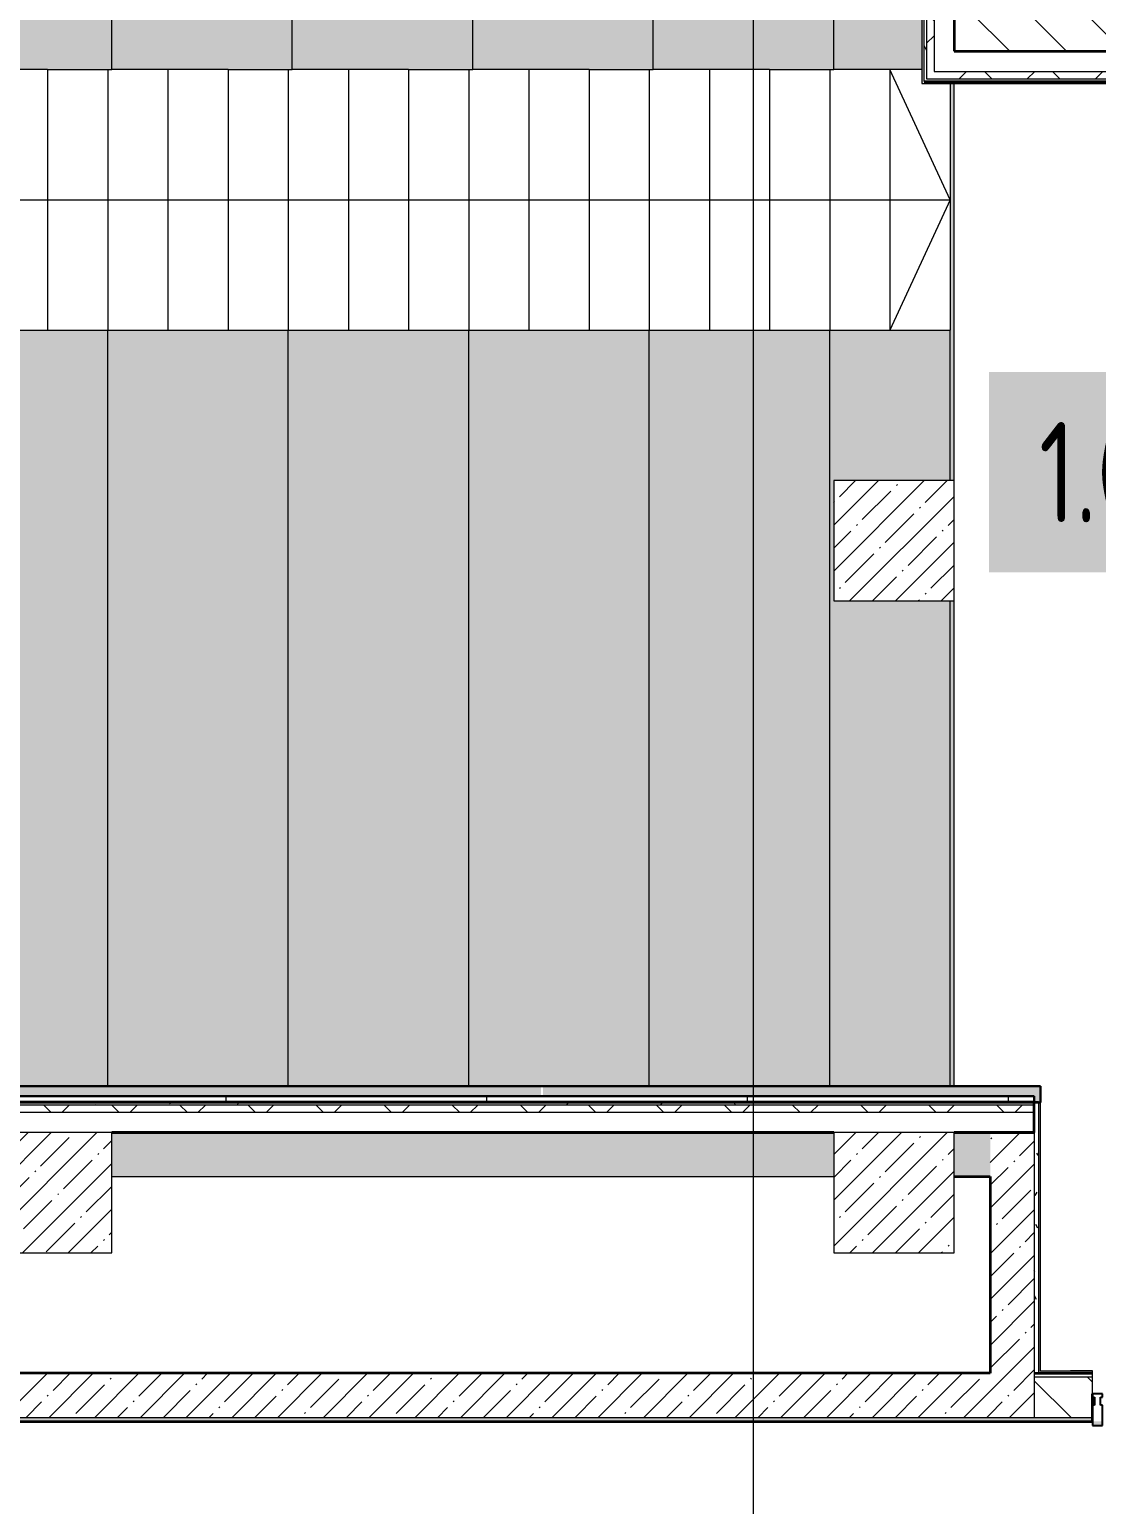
# Model space of a CAD drawing. Header units: millimetres. Extents: x 3914 to 443608, y -156176 to 78197.
# Drawn here: x 200964 to 206284, y -132632 to -125279 of the extents above; entities that cross this region are included whole.
import ezdxf

# ---------------------------------------------------------------- set-up
doc = ezdxf.new("R2010")
doc.units = ezdxf.units.MM
doc.linetypes.add('Осевая', pattern=[6350, 1270, -952.5, 3175, -952.5])
doc.layers.add('A-AREA-PATT-1', color=7, linetype='Continuous', lineweight=5, true_color=0xa5bae0, transparency=1)
doc.layers.add('A-AREA-PATT-2', color=7, linetype='Continuous', lineweight=5, true_color=0xcde0ef, transparency=1)
for name, color, linetype, lineweight in [('A-FLOR', 7, 'Continuous', 9), ('A-GLAZ-CWMG', 7, 'Continuous', 9), ('A-GLAZ-CWMG-1', 7, 'Continuous', 25), ('A-WALL', 7, 'Continuous', 5), ('A-WALL-1', 7, 'Continuous', 35), ('A-WALL-2', 7, 'Continuous', 30), ('A-WALL-PATT', 7, 'Continuous', 5), ('I-WALL', 7, 'Continuous', 5), ('S-COLS', 7, 'Continuous', 9), ('S-COLS-1', 7, 'Continuous', 5), ('S-STRS', 7, 'Continuous', 9), ('S-STRS-ANNO', 7, 'Continuous', 5), ('Оси', 7, 'Continuous', 9), ('Оси-2', 7, 'Осевая', 9)]:
    doc.layers.add(name, color=color, linetype=linetype, lineweight=lineweight)
doc.layers.add('A-WALL-FNSH-1', color=9, linetype='Continuous', lineweight=5, true_color=0x808080)
doc.layers.add('S-STRS-1', color=7, linetype='Continuous', lineweight=9, true_color=0xeef6ff)
doc.styles.add('СПДС', font='ГОСТ тип А.ttf', dxfattribs={"width": 0.9})
pattern_1 = [(45, (174964.42, -145977.62), (-114.04925, 114.04925), []), (45, (175078.47, -145977.62), (-114.04925, 114.04925), [201.612, -40.322, 6.706, -33.617])]
pattern_2 = [(135, (174964.42, -145977.62), (-141.4214, -141.4214), [])]
pattern_3 = [(0, (174964.42, -145977.62), (243.84, 60.96), [20.117, -162.763, 20.117, -162.763, -975.36]), (0, (174964.42, -145977.62), (243.84, 60.96), [-365.76, 20.117, -345.643, 20.117, -162.763, -426.72]), (0, (174964.42, -145977.62), (243.84, 60.96), [-914.4, 20.117, -101.803, 20.117, -284.683]), (120, (175055.86, -145947.14), (-174.71291, 180.69163), [20.117, -162.763, 20.117, -162.763, -975.36]), (120, (175055.86, -145947.14), (-174.71291, 180.69163), [-365.76, 20.117, -345.643, 20.117, -162.763, -426.72]), (120, (175055.86, -145947.14), (-174.71291, 180.69163), [-914.4, 20.117, -101.803, 20.117, -284.683]), (240, (175086.34, -145825.22), (-69.12709, -241.65163), [20.117, -162.763, 20.117, -162.763, -975.36]), (240, (175086.34, -145825.22), (-69.12709, -241.65163), [-365.76, 20.117, -345.643, 20.117, -162.763, -426.72]), (240, (175086.34, -145825.22), (-69.12709, -241.65163), [-914.4, 20.117, -101.803, 20.117, -284.683])]
pattern_4 = [(0, (174964.42, -145977.62), (812.8, 203.2), [67.056, -542.544, 67.056, -542.544, -3251.2]), (0, (174964.42, -145977.62), (812.8, 203.2), [-1219.2, 67.056, -1152.144, 67.056, -542.544, -1422.4]), (0, (174964.42, -145977.62), (812.8, 203.2), [-3048, 67.056, -339.344, 67.056, -948.944]), (120, (175269.22, -145876.02), (-582.3764, 602.3054), [67.056, -542.544, 67.056, -542.544, -3251.2]), (120, (175269.22, -145876.02), (-582.3764, 602.3054), [-1219.2, 67.056, -1152.144, 67.056, -542.544, -1422.4]), (120, (175269.22, -145876.02), (-582.3764, 602.3054), [-3048, 67.056, -339.344, 67.056, -948.944]), (240, (175370.82, -145469.62), (-230.4236, -805.5054), [67.056, -542.544, 67.056, -542.544, -3251.2]), (240, (175370.82, -145469.62), (-230.4236, -805.5054), [-1219.2, 67.056, -1152.144, 67.056, -542.544, -1422.4]), (240, (175370.82, -145469.62), (-230.4236, -805.5054), [-3048, 67.056, -339.344, 67.056, -948.944])]
pattern_5 = [(135, (174964.42, -145977.62), (-169.7056, -169.7056), []), (225, (174964.42, -145977.62), (169.7056, -169.7056), [])]

# ---------------------------------------------------------------- blocks, each defined once
blk = doc.blocks.new('BSC_Колонна _Прямоугольная - 600х600-V298-Объем проектирования 2 этажа')
at = {"layer": 'S-COLS-1'}
h = blk.add_hatch(dxfattribs=at)
h.set_pattern_fill('FP_30', color=256, style=0, pattern_type=2)
h.set_pattern_definition([(45, (-26110, -14900), (-114.04925, 114.04925), []), (45, (-25995.95, -14900), (-114.04925, 114.04925), [201.613, -40.323, 6.706, -33.617])])
h.paths.add_polyline_path([(-300, -300), (300, -300), (300, 300), (-300, 300), (-300, 80)])
for p, q in [((300, 300), (-300, 300)), ((-300, 300), (-300, -300)), ((300, -300), (300, 300)), ((-300, -300), (300, -300))]:
    blk.add_line(p, q, dxfattribs=at)
blk = doc.blocks.new('BSC_Колонна _Прямоугольная - 600х600-V358-Объем проектирования 2 этажа')
at = {"layer": 'S-COLS-1'}
h = blk.add_hatch(dxfattribs=at)
h.set_pattern_fill('FP_104', color=256, style=0, pattern_type=2)
h.set_pattern_definition([(45, (-30310, -14900), (-114.04925, 114.04925), []), (45, (-30195.95, -14900), (-114.04925, 114.04925), [201.613, -40.323, 6.706, -33.617])])
h.paths.add_polyline_path([(155.6, -300), (300, -300), (298.7, 300), (-300, 300), (-300, -300), (92.9, -300)])
for p, q in [((300, 300), (-300, 300)), ((-300, 300), (-300, -300)), ((300, -300), (300, 300)), ((-300, -300), (300, -300))]:
    blk.add_line(p, q, dxfattribs=at)
blk = doc.blocks.new('Перекрытия 3 - Перекрытия 4-20977624-Объем проектирования 2 этажа')
at = {"layer": 'S-STRS-1'}
for points in [[(21910, 20500), (22810, 20500), (22810, 26270.4), (21910, 26270.4), (21910, 21105.5)], [(23390, 20500), (23710, 20500), (23710, 26270.4), (22810, 26270.4), (22810, 20500)], [(24590, 20500), (24610, 20500), (24610, 26270.4), (23710, 26270.4), (23710, 20500), (24290, 20500)], [(25510, 20500), (25510, 26270.4), (24610, 26270.4), (24610, 20500), (25490, 20500)], [(26390, 20500), (26410, 20500), (26410, 26270.4), (25510, 26270.4), (25510, 20500), (26090, 20500)], [(27290, 20500), (27310, 20500), (27310, 26270.4), (26410, 26270.4), (26410, 20500), (26990, 20500)], [(28190, 20500), (28210, 20500), (28210, 26270.4), (27310, 26270.4), (27310, 20500), (27890, 20500)], [(28210, 20500), (29110, 20500), (29110, 26270.4), (28210, 26270.4), (28210, 21105.5)], [(29690, 20500), (30010, 20500), (30010, 26270.4), (29110, 26270.4), (29110, 20500)]]:
    blk.add_hatch(color=256, dxfattribs=at).paths.add_polyline_path(points)
h = blk.add_hatch(color=256, dxfattribs=at)
h.paths.add_polyline_path([(30449, 20500), (30449, 22000), (30010, 22000), (30010, 20500)])
h.paths.add_polyline_path([(30449, 22600), (30449, 26270.4), (30010, 26270.4), (30010, 22600)])
at = {"layer": 'S-STRS'}
for p, q in [((21910, 26270.4), (21910, 20500)), ((22810, 20500), (22810, 26270.4)), ((23710, 20500), (23710, 26270.4)), ((24610, 20500), (24610, 26270.4)), ((25510, 20500), (25510, 26270.4)), ((26410, 20500), (26410, 26270.4)), ((27310, 20500), (27310, 26270.4)), ((28210, 20500), (28210, 26270.4)), ((29110, 20500), (29110, 26270.4)), ((30010, 22600), (30010, 26270.4)), ((30010, 20500), (30010, 22000)), ((22490, 20500), (21910, 20500)), ((23390, 20500), (22810, 20500)), ((24290, 20500), (23710, 20500)), ((25190, 20500), (24610, 20500)), ((26090, 20500), (25510, 20500)), ((26990, 20500), (26410, 20500)), ((27890, 20500), (27310, 20500)), ((28790, 20500), (28210, 20500)), ((29690, 20500), (29110, 20500)), ((30449, 20500), (30010, 20500))]:
    blk.add_line(p, q, dxfattribs=at)
blk = doc.blocks.new('Прямоугольный импост - Импост структурный с накладкой - 160мм Темный-32479277-Объем проектирования 2 этажа')
at = {"layer": 'A-GLAZ-CWMG-1'}
for p, q in [((0, 140), (-50, 140)), ((-50, 140), (-50, 40)), ((0, 40), (0, 140)), ((-50, 40), (-40, 40)), ((-40, 0), (-50, 0)), ((-50, 0), (-50, -17)), ((-40, 40), (-40, 0)), ((-10, 0), (-10, 40)), ((-10, 40), (0, 40)), ((0, 0), (-10, 0)), ((0, -17), (0, 0)), ((-50, -17), (0, -17))]:
    blk.add_line(p, q, dxfattribs=at)
blk = doc.blocks.new('Перекрытия 2 - Перекрытия 4-32990152-Объем проектирования 2 этажа')
at = {"layer": 'S-STRS-1'}
for points in [[(26410, 15410.8), (26410, 19180), (25510, 19180), (25510, 15410.8)], [(27310, 15410.8), (27310, 19180), (26410, 19180), (26410, 15410.8)], [(28210, 15410.8), (28210, 19180), (27310, 19180), (27310, 15410.8)], [(28318.7, 15410.8), (29110, 15410.8), (29110, 19180), (28210, 19180), (28210, 15410.8)], [(29764.2, 15410.8), (30010, 15410.8), (30010, 19180), (29110, 19180), (29110, 15410.8)], [(30010, 15410.8), (30610, 15410.8), (30610, 17830), (30030, 17830), (30030, 18430), (30610, 18430), (30610, 19180), (30010, 19180), (30010, 16983.3)]]:
    blk.add_hatch(color=256, dxfattribs=at).paths.add_polyline_path(points)
at = {"layer": 'S-STRS'}
for p, q in [((25510, 19180), (26110, 19180)), ((26410, 19180), (27010, 19180)), ((26410, 15410.8), (26410, 19180)), ((27310, 19180), (27910, 19180)), ((27310, 15410.8), (27310, 19180)), ((28210, 19180), (28810, 19180)), ((28210, 15410.8), (28210, 19180)), ((29110, 19180), (29710, 19180)), ((29110, 15410.8), (29110, 19180)), ((30010, 19180), (30610, 19180)), ((30010, 15410.8), (30010, 19180)), ((30610, 18430), (30610, 19180)), ((30610, 15410.8), (30610, 17830))]:
    blk.add_line(p, q, dxfattribs=at)
blk = doc.blocks.new('Стены наклон_ амфитеатр - Стены наклон_ амфитеатр-32992696-Объем проектирования 2 этажа')
at = {"layer": 'A-WALL-PATT'}
h = blk.add_hatch(dxfattribs=at)
h.set_pattern_fill('FP_220', color=256, style=0, pattern_type=2)
h.set_pattern_definition([(0, (26444.5, 15393.4), (0, 246.1), []), (90, (26444.5, 15393.4), (-1300, 8e-14), [])])
h.paths.add_polyline_path([(28298.7, 15353.9), (31010, 15353.9), (31010, 15380.7), (21879, 15380.7), (21879, 15353.9), (28190, 15353.9)])
h = blk.add_hatch(dxfattribs=at)
h.set_pattern_fill('FP_219', color=256, style=0, pattern_type=2)
h.set_pattern_definition([(180, (26444.5, 15352), (-4e-13, -3050), []), (270, (26444.5, 15352), (1300, 8e-14), [])])
h.paths.add_polyline_path([(21879, 15350), (31010, 15350), (31010, 15353.9), (21879, 15353.9)])
at = {"layer": 'A-WALL'}
blk.add_line((31010, 15353.9), (21879, 15353.9), dxfattribs=at)
at = {"layer": 'A-WALL-2'}
for p, q in [((31041, 15430.8), (21879, 15430.8)), ((21879, 15380.7), (31010, 15380.7)), ((31010, 15380.7), (31010, 15350)), ((31041, 15350), (31041, 15430.8)), ((31010, 15350), (31041, 15350))]:
    blk.add_line(p, q, dxfattribs=at)
blk = doc.blocks.new('BSC_Колонна _Прямоугольная - 600х600-V510-Объем проектирования 2 этажа')
at = {"layer": 'S-COLS-1'}
h = blk.add_hatch(dxfattribs=at)
h.set_pattern_fill('FP_147', color=256, style=0, pattern_type=2)
h.set_pattern_definition([(45, (-30310, -18150), (-114.04925, 114.04925), []), (45, (-30195.95, -18150), (-114.04925, 114.04925), [201.613, -40.323, 6.706, -33.617])])
h.paths.add_polyline_path([(-300, -300), (300, -300), (300, 300), (-300, 300)])
for p, q in [((300, 300), (-300, 300)), ((-300, 300), (-300, -300)), ((300, -300), (300, 300)), ((-300, -300), (300, -300))]:
    blk.add_line(p, q, dxfattribs=at)

msp = doc.modelspace()

# ---------------------------------------------------------------- hatches: boundary and pattern name
at = {"layer": 'A-AREA-PATT-1'}
h = msp.add_hatch(color=256, dxfattribs=at)
h.paths.add_polyline_path([(197080.5, -132217.6), (197533.9, -132217.6), (197533.9, -131977.6), (195194.9, -131977.6), (195194.9, -132217.6), (196853.9, -132217.6)])
h.paths.add_polyline_path([(196848.9, -130997.6), (196853.9, -130997.6), (196853.9, -130887.6), (196848.9, -130887.6), (196848.9, -130627.6), (196843.4, -130627.6), (196843.4, -130597), (203514.4, -130597), (203514.4, -130546.8), (196854.4, -130546.8), (196854.4, -125477.6), (196874.4, -125477.6), (196874.4, -119707.2), (203514.4, -119707.2), (203514.4, -119632.1), (196848.9, -119632.1), (196848.9, -119123.1), (195179.9, -119123.1), (195179.9, -119495.9), (193700.2, -119495.9), (193700.2, -119703.1), (193049.2, -119703.1), (193047.6, -119498.1), (189744.9, -119498.1), (189744.4, -121318.1), (188674.4, -121318.1), (188674.7, -123751.1), (189299.9, -123751.1), (189299.9, -124403.1), (188674.4, -124403.1), (188674.7, -127493.1), (189299.9, -127493.1), (189299.9, -128151.1), (188674.4, -128151.1), (188676.2, -130752.1), (195194.9, -130752.1), (195194.9, -130774.2), (196843.4, -130776), (196843.4, -130777.6), (195194.9, -130777.6), (195194.9, -130997.6), (196035.8, -130997.6)])
h = msp.add_hatch(color=256, dxfattribs=at)
h.paths.add_polyline_path([(207948.9, -131972.1), (207948.9, -127502.1), (208218.9, -127502.1), (208218.9, -127107.6), (208213.4, -127107.6), (208213.4, -127496.6), (207943.4, -127498.6), (207943.4, -131966.6), (207664.4, -131966.6), (207664.4, -131972.1), (207946.5, -131972.1)])
h.paths.add_polyline_path([(206134.9, -131972.1), (206264.4, -131972.1), (206264.4, -131966.6), (206005.4, -131966.6), (206005.4, -130546.8), (205574.4, -130546.8), (205574.4, -128127.6), (205554.4, -128127.6), (205554.4, -130546.8), (203524.4, -130546.8), (203524.4, -130597), (205974.4, -130597), (205974.4, -130622.1), (205999.9, -130622.2), (205999.9, -131972.1), (206005.4, -131972.1)])
h.paths.add_polyline_path([(205554.4, -127527.6), (205574.4, -127527.6), (205574.4, -125548.6), (208213.4, -125548.6), (208213.4, -125707.6), (208218.9, -125707.6), (208218.9, -125543.1), (205418.9, -125543.1), (205418.9, -123977.6), (205413.4, -123977.6), (205413.4, -125548.6), (205554.4, -125548.6), (205554.4, -127502.1)])
h.paths.add_polyline_path([(205418.9, -123377.6), (205418.9, -119632.1), (203524.4, -119632.1), (203524.4, -119707.2), (205413.4, -119707.2), (205413.4, -123377.6)])
at = {"layer": 'A-AREA-PATT-2'}
h = msp.add_hatch(color=256, dxfattribs=at)
h.paths.add_polyline_path([(213480.4, -138057.1), (213483.9, -138056.6), (213481.8, -138046.6), (213473.9, -138046.6), (213473.9, -138057.1)])
h.paths.add_polyline_path([(195214.4, -138057.1), (195214.4, -137447.2), (195184.4, -137447.2), (195184.4, -138057.1), (195209.4, -138057.1)])
h.paths.add_polyline_path([(213483.4, -137987.6), (213483.9, -137986.4), (213483.9, -137897.6), (213480.4, -137897.6), (213480.4, -137947.6), (213483.4, -137947.6), (213483.4, -137977.6)])
h.paths.add_polyline_path([(213480.4, -135912.6), (213483.9, -135912.6), (213483.4, -135862.6), (213480.4, -135862.6)])
h.paths.add_polyline_path([(195214.4, -135702.2), (195214.4, -135097.6), (195194.9, -135099.6), (195194.9, -135702.2)])
h.paths.add_polyline_path([(213458.9, -135308.6), (213478.9, -135308.6), (213478.9, -135298.1), (213458.9, -135298.1)])
h.paths.add_polyline_path([(207624.4, -132237.6), (207664.4, -132237.6), (207662.5, -132218.1), (207614.4, -132218.1), (207614.4, -132237.6)])
h.paths.add_polyline_path([(206264.4, -132237.6), (206314.4, -132237.6), (206312.5, -132218.1), (206264.4, -132218.1)])
h.paths.add_polyline_path([(208614.4, -127107.6), (208614.4, -127057.6), (208594.9, -127059.6), (208594.9, -127107.6)])
h.paths.add_polyline_path([(208594.9, -125757.6), (208614.4, -125757.6), (208614.4, -125707.6), (208594.9, -125709.6), (208594.9, -125755.7)])
at = {"layer": 'I-WALL'}
h = msp.add_hatch(dxfattribs=at)
h.set_pattern_fill('FP_196', color=256, style=0, pattern_type=2)
h.set_pattern_definition(pattern_4)
h.paths.add_polyline_path([(205431.3, -125524.6), (205437.4, -125524.6), (205437.4, -124577.6), (205424.4, -124577.6), (205424.4, -125524.6)])
h.paths.add_polyline_path([(205437.4, -122477.6), (205437.4, -119707.2), (205424.4, -119707.2), (205424.4, -122477.6)])
h.paths.add_polyline_path([(205431.3, -119626.5), (205437.4, -119626.5), (205437.4, -119613.6), (205424.4, -119613.6), (205424.5, -119626.5), (205430.4, -119626.5)])
h = msp.add_hatch(dxfattribs=at)
h.set_pattern_fill('FP_197', color=256, style=0, pattern_type=2)
h.set_pattern_definition(pattern_5)
h.paths.add_polyline_path([(205437.4, -125487.6), (205474.4, -125487.6), (205474.4, -124577.6), (205437.4, -124577.6), (205437.4, -125477.6)])
h.paths.add_polyline_path([(205474.4, -122477.6), (205474.4, -119707.2), (205437.4, -119707.2), (205437.4, -122477.6)])
h.paths.add_polyline_path([(205437.4, -119626.5), (205474.4, -119626.5), (205474.4, -119576.6), (205437.4, -119576.6), (205437.4, -119613.6)])
h = msp.add_hatch(dxfattribs=at)
h.set_pattern_fill('FP_23', color=256, style=0, pattern_type=2)
h.set_pattern_definition(pattern_2)
h.paths.add_polyline_path([(205574.4, -125387.6), (208374.4, -125387.6), (208374.4, -125187.6), (205574.4, -125189.2), (205574.4, -125384.9)])
h = msp.add_hatch(dxfattribs=at)
h.set_pattern_fill('FP_197', color=256, style=0, pattern_type=2)
h.set_pattern_definition(pattern_5)
h.paths.add_polyline_path([(208224.4, -125524.6), (208237.4, -125523.8), (208237.4, -125487.6), (205437.4, -125487.6), (205437.4, -125524.6), (207599.5, -125524.6)])
h = msp.add_hatch(dxfattribs=at)
h.set_pattern_fill('FP_196', color=256, style=0, pattern_type=2)
h.set_pattern_definition(pattern_4)
h.paths.add_polyline_path([(208028.5, -125537.6), (208224.4, -125537.6), (208224.4, -125524.6), (205424.4, -125524.6), (205424.4, -125537.6), (207599.5, -125537.6)])
h = msp.add_hatch(dxfattribs=at)
h.set_pattern_fill('FP_196', color=256, style=0, pattern_type=2)
h.set_pattern_definition(pattern_4)
h.paths.add_polyline_path([(203154.4, -130640.6), (205974.4, -130640.6), (205974.4, -130627.6), (196874.4, -130627.6), (196874.4, -130640.6), (202254.4, -130640.6)])
h = msp.add_hatch(dxfattribs=at)
h.set_pattern_fill('FP_197', color=256, style=0, pattern_type=2)
h.set_pattern_definition(pattern_5)
h.paths.add_polyline_path([(204708.6, -130677.6), (205974.4, -130677.6), (205974.4, -130640.6), (196874.4, -130640.6), (196874.4, -130677.6), (204054.4, -130677.6)])
h = msp.add_hatch(dxfattribs=at)
h.set_pattern_fill('FP_191', color=256, style=0, pattern_type=2)
h.set_pattern_definition(pattern_3)
h.paths.add_polyline_path([(205994.4, -131977.6), (205994.4, -130627.6), (205974.4, -130627.6), (205974.4, -131977.6)])
h = msp.add_hatch(dxfattribs=at)
h.set_pattern_fill('FP_1', color=256, style=0, pattern_type=2)
h.set_pattern_definition(pattern_1)
h.paths.add_polyline_path([(205574.4, -130997.6), (205754.4, -130997.6), (205754.4, -130777.6), (205574.4, -130777.6), (205574.4, -130993.2)])
h.paths.add_polyline_path([(191774.4, -130997.6), (193074.7, -130997.3), (193074.7, -130777.6), (189284.4, -130777.6), (189284.4, -130997.6), (191699.4, -130997.6)])
h.paths.add_polyline_path([(204708.6, -130997.6), (204974.4, -130997.6), (204974.4, -130777.6), (201374.4, -130777.6), (201374.4, -130997.6), (203263.1, -130997.6)])
h.paths.add_polyline_path([(195174.4, -130997.6), (196874.4, -130997.6), (196874.4, -130777.6), (193674.7, -130777.6), (193674.7, -130997.6), (194954.4, -130997.6)])
h.paths.add_polyline_path([(200774.4, -130997.6), (200774.4, -130777.6), (197474.4, -130777.6), (197474.4, -130997.6), (197481.3, -130997.6)])
h = msp.add_hatch(dxfattribs=at)
h.set_pattern_fill('FP_1', color=256, style=0, pattern_type=2)
h.set_pattern_definition(pattern_1)
h.paths.add_polyline_path([(205754.4, -132197.6), (205974.4, -132197.2), (205974.4, -130777.6), (205754.4, -130777.6), (205754.4, -131997.6)])
h = msp.add_hatch(dxfattribs=at)
h.set_pattern_fill('FP_1', color=256, style=0, pattern_type=2)
h.set_pattern_definition(pattern_1)
h.paths.add_polyline_path([(196035.8, -132197.6), (205754.4, -132197.6), (205754.4, -131977.6), (195174.4, -131977.6), (195174.4, -132197.6), (195194.9, -132197.6)])
h = msp.add_hatch(dxfattribs=at)
h.set_pattern_fill('FP_191', color=256, style=0, pattern_type=2)
h.set_pattern_definition(pattern_3)
h.paths.add_polyline_path([(206154.1, -131997.6), (206264.4, -131997.6), (206264.4, -131977.6), (205974.4, -131977.6), (205974.4, -131997.6), (205994.8, -131997.6)])
h.paths.add_polyline_path([(207954.1, -131997.6), (207954.4, -131997.6), (207954.4, -131977.6), (207664.4, -131977.6), (207664.4, -131997.6), (207943.4, -131997.6)])
h = msp.add_hatch(dxfattribs=at)
h.set_pattern_fill('FP_23', color=256, style=0, pattern_type=2)
h.set_pattern_definition(pattern_2)
h.paths.add_polyline_path([(205994.4, -132197.6), (206264.4, -132196.7), (206264.4, -131997.6), (205974.4, -131997.6), (205974.4, -132197.6)])
h.paths.add_polyline_path([(207974.4, -132197.6), (207974.4, -131997.6), (207664.4, -131997.6), (207664.4, -132197.6)])
h = msp.add_hatch(dxfattribs=at)
h.set_pattern_fill('FP_191', color=256, style=0, pattern_type=2)
h.set_pattern_definition(pattern_3)
h.paths.add_polyline_path([(209174.4, -132217.6), (209194.4, -132217.6), (209194.4, -132197.6), (207664.4, -132197.6), (207664.4, -132217.6), (209094.4, -132217.6)])
h.paths.add_polyline_path([(196853.9, -132217.6), (206264.4, -132217.6), (206264.4, -132197.6), (195194.4, -132197.6), (195194.9, -132217.6), (196402.5, -132217.6)])

# ---------------------------------------------------------------- linework, layer by layer
at = {"layer": 'A-FLOR'}
for p, q in [((205574.4, -125547.7), (208028.5, -125547.7)), ((205574.4, -130545.8), (205574.4, -125547.7)), ((205574.4, -125548.6), (208028.5, -125548.6)), ((205574.4, -130546.8), (205574.4, -125548.6)), ((201374.4, -130996.7), (204974.4, -130996.7)), ((201374.4, -130997.6), (204974.4, -130997.6)), ((206264.4, -131965.7), (206154.1, -131965.7)), ((206264.4, -131966.6), (206154.1, -131966.6)), ((206264.4, -132079.7), (206264.4, -131965.7)), ((206264.4, -132080.6), (206264.4, -131966.6)), ((206264.4, -132136.7), (206264.4, -132096.7)), ((206264.4, -132137.6), (206264.4, -132097.6))]:
    msp.add_line(p, q, dxfattribs=at)
at = {"layer": 'A-WALL'}
for p, q in [((205437.4, -124577.6), (205437.4, -125524.6)), ((205474.4, -124577.6), (205474.4, -125487.6)), ((205474.4, -125487.6), (208274.4, -125487.6)), ((205437.4, -125524.6), (208237.4, -125524.6)), ((205974.4, -130640.6), (196874.4, -130640.6)), ((205974.4, -130677.6), (196874.4, -130677.6)), ((205974.4, -130777.6), (205974.4, -132197.6)), ((206264.4, -131997.6), (205974.4, -131997.6)), ((195174.4, -132197.6), (206264.4, -132197.6))]:
    msp.add_line(p, q, dxfattribs=at)
at = {"layer": 'A-WALL-1'}
for p, q in [((205574.4, -124577.6), (205574.4, -125387.6)), ((205574.4, -125387.6), (208374.4, -125387.6)), ((205424.4, -125537.6), (208028.5, -125537.6)), ((205994.4, -130627.6), (196854.4, -130627.6)), ((205974.4, -130777.6), (205974.4, -130627.6)), ((204974.4, -130777.6), (201374.4, -130777.6)), ((201374.4, -130777.6), (204974.4, -130777.6)), ((205974.4, -130777.6), (205574.4, -130777.6)), ((205574.4, -130777.6), (205974.4, -130777.6)), ((205574.4, -130997.6), (205754.4, -130997.6)), ((205754.4, -130997.6), (205754.4, -131977.6)), ((205754.4, -131977.6), (195174.4, -131977.6)), ((205974.4, -131977.6), (206264.4, -131977.6)), ((206264.4, -132217.6), (206264.4, -132080.6)), ((195194.4, -132217.6), (206264.4, -132217.6))]:
    msp.add_line(p, q, dxfattribs=at)
at = {"layer": 'A-WALL-FNSH-1'}
for p, q in [((205413.4, -124577.6), (205413.4, -125548.6)), ((205424.4, -125537.6), (205424.4, -124577.6)), ((205413.4, -125548.6), (208213.4, -125548.6)), ((206005.4, -130627.6), (205994.4, -130627.6)), ((205994.4, -130627.6), (205994.4, -131977.6)), ((206005.4, -131966.6), (206005.4, -130627.6)), ((206264.4, -131966.6), (206005.4, -131966.6)), ((206264.4, -132218.6), (206264.4, -132217.6))]:
    msp.add_line(p, q, dxfattribs=at)
at = {"layer": 'S-STRS'}
for p, q in [((201054.4, -125477.6), (201354.4, -125477.6)), ((201054.4, -125477.6), (201054.4, -126777.6)), ((201054.4, -125477.6), (201054.4, -126777.6)), ((201354.4, -125477.6), (201374.4, -125477.6)), ((201354.4, -125477.6), (201354.4, -126777.6)), ((201354.4, -125477.6), (201354.4, -126777.6)), ((201654.4, -125477.6), (201654.4, -126777.6)), ((201654.4, -125477.6), (201654.4, -126777.6)), ((201954.4, -125477.6), (202254.4, -125477.6)), ((201954.4, -125477.6), (201954.4, -126777.6)), ((201954.4, -125477.6), (201954.4, -126777.6)), ((202254.4, -125477.6), (202274.4, -125477.6)), ((202254.4, -125477.6), (202254.4, -126777.6)), ((202254.4, -125477.6), (202254.4, -126777.6)), ((202554.4, -125477.6), (202554.4, -126777.6)), ((202554.4, -125477.6), (202554.4, -126777.6)), ((202854.4, -125477.6), (203154.4, -125477.6)), ((202854.4, -125477.6), (202854.4, -126777.6)), ((202854.4, -125477.6), (202854.4, -126777.6)), ((203154.4, -125477.6), (203174.4, -125477.6)), ((203154.4, -125477.6), (203154.4, -126777.6)), ((203154.4, -125477.6), (203154.4, -126777.6)), ((203454.4, -125477.6), (203454.4, -126777.6)), ((203454.4, -125477.6), (203454.4, -126777.6)), ((203754.4, -125477.6), (204054.4, -125477.6)), ((203754.4, -125477.6), (203754.4, -126777.6)), ((203754.4, -125477.6), (203754.4, -126777.6)), ((204054.4, -125477.6), (204074.4, -125477.6)), ((204054.4, -125477.6), (204054.4, -126777.6)), ((204054.4, -125477.6), (204054.4, -126777.6)), ((204354.4, -125477.6), (204354.4, -126777.6)), ((204354.4, -125477.6), (204354.4, -126777.6)), ((204654.4, -125477.6), (204954.4, -125477.6)), ((204654.4, -125477.6), (204654.4, -126777.6)), ((204654.4, -125477.6), (204654.4, -126777.6)), ((204954.4, -125477.6), (204974.4, -125477.6)), ((204954.4, -125477.6), (204954.4, -126777.6)), ((204954.4, -125477.6), (204954.4, -126777.6)), ((205254.4, -125477.6), (205254.4, -126777.6)), ((205254.4, -125477.6), (205254.4, -126777.6)), ((205554.4, -125548.6), (205554.4, -126777.6)), ((201054.4, -126777.6), (201354.4, -126777.6)), ((201954.4, -126777.6), (202254.4, -126777.6)), ((202854.4, -126777.6), (203154.4, -126777.6)), ((203754.4, -126777.6), (204054.4, -126777.6)), ((204654.4, -126777.6), (204954.4, -126777.6))]:
    msp.add_line(p, q, dxfattribs=at)
at = {"layer": 'S-STRS-ANNO'}
for p, q in [((205554.4, -126127.6), (205254.4, -125477.6)), ((200754.4, -126127.6), (201054.4, -126127.6)), ((201054.4, -126127.6), (201354.4, -126127.6)), ((201354.4, -126127.6), (201654.4, -126127.6)), ((201654.4, -126127.6), (201954.4, -126127.6)), ((201954.4, -126127.6), (202254.4, -126127.6)), ((202254.4, -126127.6), (202554.4, -126127.6)), ((202554.4, -126127.6), (202854.4, -126127.6)), ((202854.4, -126127.6), (203154.4, -126127.6)), ((203154.4, -126127.6), (203454.4, -126127.6)), ((203454.4, -126127.6), (203754.4, -126127.6)), ((203754.4, -126127.6), (204054.4, -126127.6)), ((204054.4, -126127.6), (204354.4, -126127.6)), ((204354.4, -126127.6), (204654.4, -126127.6)), ((204654.4, -126127.6), (204954.4, -126127.6)), ((204954.4, -126127.6), (205254.4, -126127.6)), ((205254.4, -126127.6), (205554.4, -126127.6)), ((205554.4, -126127.6), (205254.4, -126777.6))]:
    msp.add_line(p, q, dxfattribs=at)
at = {"layer": 'Оси'}
msp.add_lwpolyline([(204574.4, -147883.9), (204574.4, -142883.9), (204574.4, -123579.5), (204574.4, -118579.5)], dxfattribs=at)
at = {"layer": 'Оси-2'}
msp.add_line((204574.4, -142882.9), (204574.4, -123578.6), dxfattribs=at)

# ---------------------------------------------------------------- block references
at = {"layer": 'A-GLAZ-CWMG', "rotation": 180}
msp.add_blockref('Прямоугольный импост - Импост структурный с накладкой - 160мм Темный-32479277-Объем проектирования 2 этажа', (206264.4, -132097.6), dxfattribs=at)
at = {"layer": 'A-WALL'}
msp.add_blockref('Стены наклон_ амфитеатр - Стены наклон_ амфитеатр-32992696-Объем проектирования 2 этажа', (174964.4, -145977.6), dxfattribs=at)
at = {"layer": 'S-COLS'}
for name, p in [('BSC_Колонна _Прямоугольная - 600х600-V510-Объем проектирования 2 этажа', (205274.4, -127827.6)), ('BSC_Колонна _Прямоугольная - 600х600-V298-Объем проектирования 2 этажа', (201074.4, -131077.6)), ('BSC_Колонна _Прямоугольная - 600х600-V358-Объем проектирования 2 этажа', (205274.4, -131077.6))]:
    msp.add_blockref(name, p, dxfattribs=at)
at = {"layer": 'S-STRS'}
for name, p in [('Перекрытия 3 - Перекрытия 4-20977624-Объем проектирования 2 этажа', (174964.4, -145977.6)), ('Перекрытия 2 - Перекрытия 4-32990152-Объем проектирования 2 этажа', (174944.4, -145957.6))]:
    msp.add_blockref(name, p, dxfattribs=at)

# ---------------------------------------------------------------- texts
at = {"insert": (205998.1, -127235.6), "char_height": 500, "width": 1255.443, "attachment_point": 1, "style": 'СПДС', "bg_fill": 1, "box_fill_scale": 1.5, "bg_fill_color": 7, "bg_fill_true_color": 16777215, "bg_fill_transparency": 0}
msp.add_mtext('1.04', dxfattribs=at)

doc.saveas('drawing.dxf')
